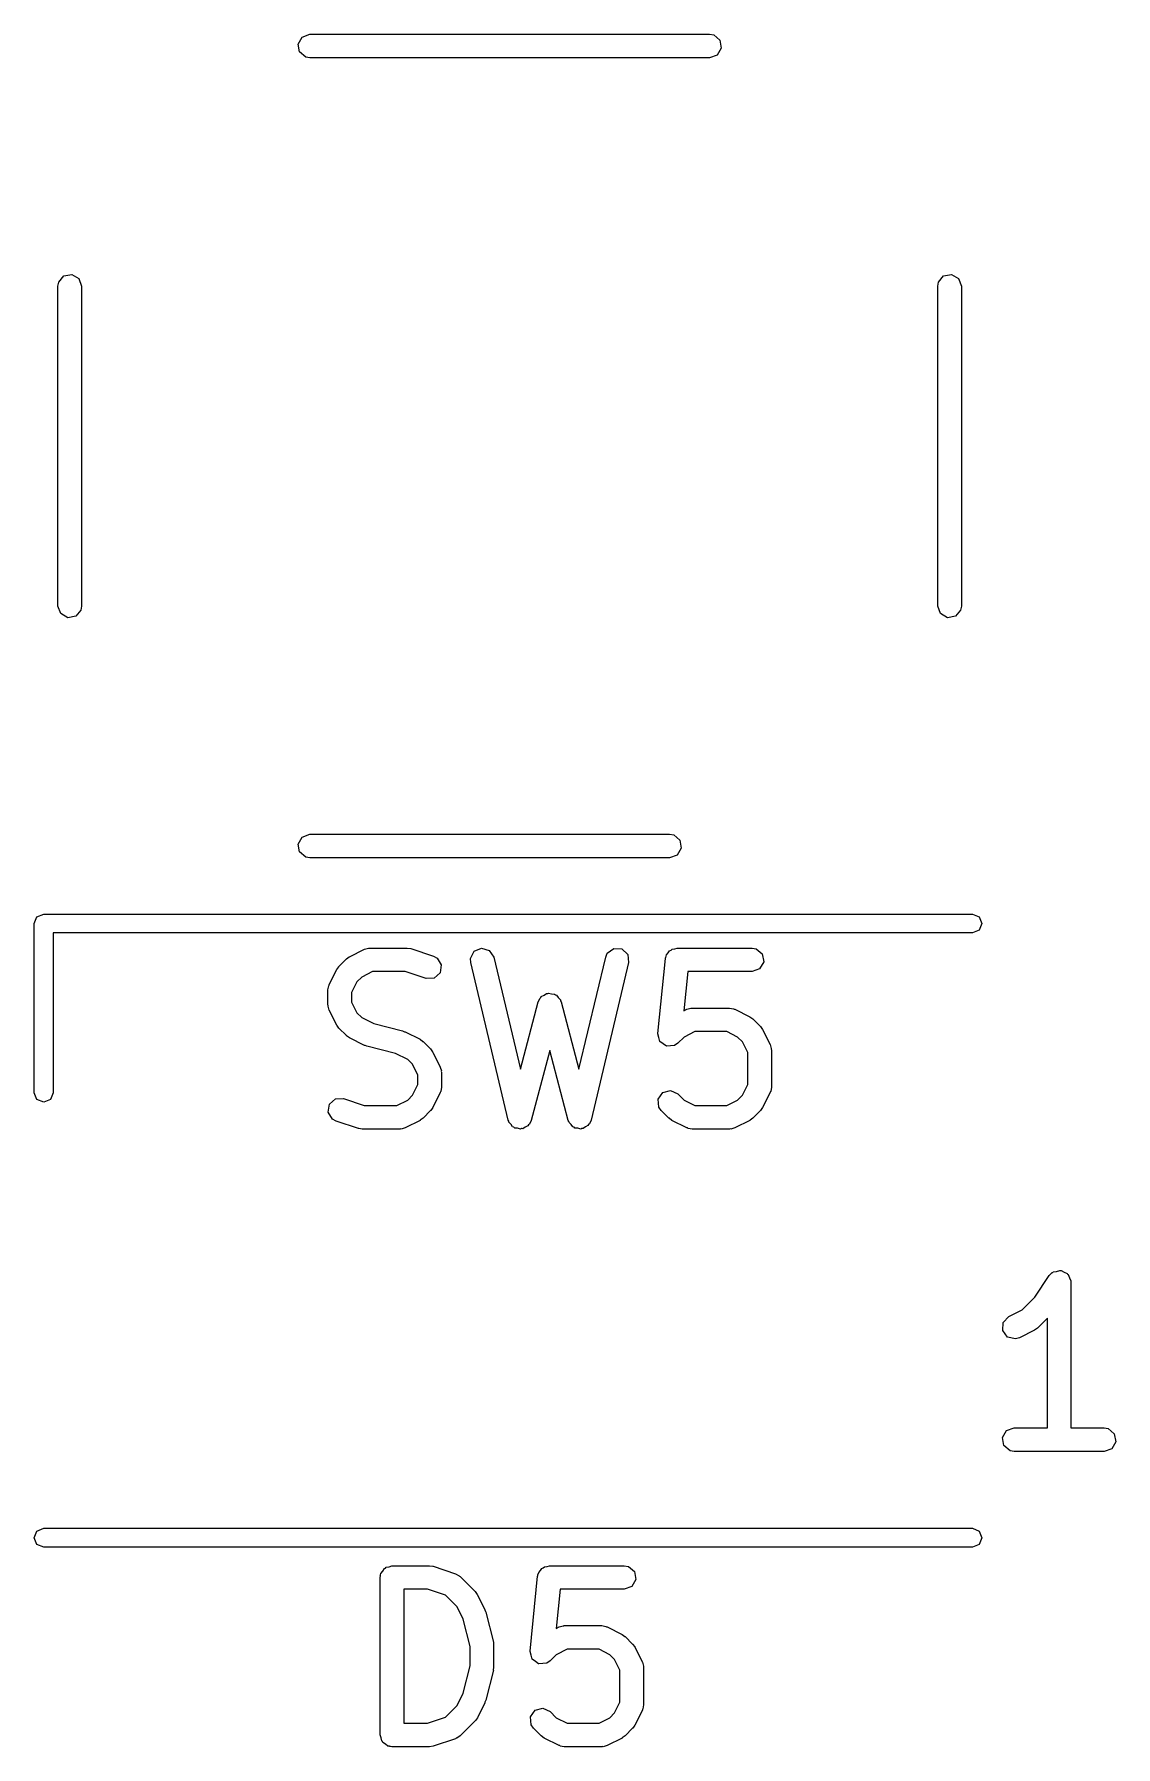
# Model space of a CAD drawing. Extents: x 1.69 to 7.16, y -5.84 to -4.17.
# Drawn here: x 6.8106 to 7.0811, y -5.8377 to -5.4096 of the extents above; entities that cross this region are included whole.
import ezdxf

# ---------------------------------------------------------------- set-up
doc = ezdxf.new("R2010")
doc.units = 0
doc.header["$MEASUREMENT"] = 0
doc.layers.add('BLACK', color=7, linetype='CONTINUOUS')

msp = doc.modelspace()

# ---------------------------------------------------------------- linework, layer by layer
at = {"layer": 'BLACK', "linetype": 'CONTINUOUS'}
for p, q in [((6.87662, -5.41201), (6.87763, -5.41026)), ((6.87763, -5.41026), (6.87953, -5.40957)), ((6.87953, -5.40957), (6.97953, -5.40957)), ((6.97953, -5.40957), (6.98054, -5.40975)), ((6.98054, -5.40975), (6.98208, -5.41104)), ((6.98208, -5.41104), (6.98244, -5.41303)), ((6.87697, -5.414), (6.87662, -5.41201)), ((6.87852, -5.41529), (6.87697, -5.414)), ((6.87953, -5.41547), (6.87852, -5.41529)), ((6.97953, -5.41547), (6.87953, -5.41547)), ((6.98143, -5.41478), (6.97953, -5.41547)), ((6.98244, -5.41303), (6.98143, -5.41478)), ((6.81675, -5.47151), (6.81805, -5.46996)), ((6.81805, -5.46996), (6.82004, -5.46961)), ((6.82004, -5.46961), (6.82179, -5.47062)), ((6.82179, -5.47062), (6.82248, -5.47252)), ((7.03675, -5.47151), (7.03805, -5.46996)), ((7.03805, -5.46996), (7.04004, -5.46961)), ((7.04004, -5.46961), (7.04179, -5.47062)), ((7.04179, -5.47062), (7.04248, -5.47252)), ((6.81657, -5.47252), (6.81675, -5.47151)), ((6.81657, -5.55252), (6.81657, -5.47252)), ((6.82248, -5.47252), (6.82248, -5.55252)), ((7.03657, -5.47252), (7.03675, -5.47151)), ((7.03657, -5.55252), (7.03657, -5.47252)), ((7.04248, -5.47252), (7.04248, -5.55252)), ((6.81727, -5.55442), (6.81657, -5.55252)), ((6.82248, -5.55252), (6.8223, -5.55353)), ((7.03727, -5.55442), (7.03657, -5.55252)), ((7.04248, -5.55252), (7.0423, -5.55353)), ((6.81901, -5.55543), (6.81727, -5.55442)), ((6.821, -5.55508), (6.81901, -5.55543)), ((6.8223, -5.55353), (6.821, -5.55508)), ((7.03901, -5.55543), (7.03727, -5.55442)), ((7.041, -5.55508), (7.03901, -5.55543)), ((7.0423, -5.55353), (7.041, -5.55508)), ((6.87662, -5.61201), (6.87763, -5.61026)), ((6.87697, -5.614), (6.87662, -5.61201)), ((6.87763, -5.61026), (6.87953, -5.60957)), ((6.87953, -5.60957), (6.96953, -5.60957)), ((6.96953, -5.60957), (6.97054, -5.60975)), ((6.97054, -5.60975), (6.97208, -5.61104)), ((6.97208, -5.61104), (6.97244, -5.61303)), ((6.87852, -5.61529), (6.87697, -5.614)), ((6.87953, -5.61547), (6.87852, -5.61529)), ((6.96953, -5.61547), (6.87953, -5.61547)), ((6.97143, -5.61478), (6.96953, -5.61547)), ((6.97244, -5.61303), (6.97143, -5.61478)), ((6.81132, -5.63022), (6.81299, -5.62953)), ((6.81299, -5.62953), (7.04528, -5.62953)), ((7.04528, -5.62953), (7.04695, -5.63022)), ((6.81063, -5.63189), (6.81132, -5.63022)), ((6.81063, -5.67421), (6.81063, -5.63189)), ((7.04695, -5.63356), (7.04528, -5.63425)), ((7.04695, -5.63022), (7.04764, -5.63189)), ((7.04764, -5.63189), (7.04695, -5.63356)), ((7.04528, -5.63425), (6.81535, -5.63425)), ((6.81535, -5.63425), (6.81535, -5.67421)), ((6.88946, -5.64019), (6.89321, -5.63832)), ((6.89321, -5.63832), (6.8942, -5.63803)), ((6.8942, -5.63803), (6.89437, -5.63807)), ((6.89437, -5.63807), (6.89453, -5.63801)), ((6.89453, -5.63801), (6.90391, -5.63801)), ((6.90391, -5.63801), (6.90478, -5.63816)), ((6.90478, -5.63816), (6.90484, -5.63816)), ((6.90484, -5.63816), (6.91047, -5.64003)), ((6.92063, -5.63881), (6.92248, -5.63801)), ((6.92248, -5.63801), (6.92442, -5.63859)), ((6.95394, -5.63933), (6.95556, -5.63813)), ((6.95556, -5.63813), (6.95757, -5.63825)), ((6.95757, -5.63825), (6.95904, -5.63964)), ((6.96989, -5.63856), (6.97018, -5.63827)), ((6.97018, -5.63827), (6.97081, -5.63822)), ((6.97081, -5.63822), (6.9714, -5.63801)), ((6.9714, -5.63801), (6.99015, -5.63801)), ((6.99015, -5.63801), (6.99116, -5.63819)), ((6.99116, -5.63819), (6.9927, -5.63948)), ((6.88679, -5.64268), (6.88682, -5.64262)), ((6.88682, -5.64262), (6.8887, -5.64075)), ((6.8887, -5.64075), (6.88942, -5.64024)), ((6.88942, -5.64024), (6.88946, -5.64019)), ((6.91047, -5.64003), (6.91137, -5.64052)), ((6.91137, -5.64052), (6.91242, -5.64224)), ((6.91242, -5.64224), (6.91213, -5.64424)), ((6.91972, -5.64062), (6.92063, -5.63881)), ((6.91978, -5.64164), (6.91972, -5.64062)), ((6.92916, -5.68101), (6.91978, -5.64164)), ((6.92442, -5.63859), (6.92553, -5.64028)), ((6.92553, -5.64028), (6.93219, -5.66826)), ((6.94686, -5.66826), (6.95353, -5.64028)), ((6.95927, -5.64164), (6.9499, -5.68101)), ((6.95353, -5.64028), (6.95394, -5.63933)), ((6.95904, -5.63964), (6.95927, -5.64164)), ((6.96659, -5.65941), (6.96846, -5.64067)), ((6.96846, -5.64067), (6.9685, -5.64052)), ((6.96849, -5.64045), (6.96855, -5.64034)), ((6.9685, -5.64052), (6.96849, -5.64045)), ((6.96855, -5.64034), (6.96874, -5.63968)), ((6.96874, -5.63968), (6.96919, -5.63924)), ((6.96919, -5.63924), (6.9695, -5.6387)), ((6.9695, -5.6387), (6.96989, -5.63856)), ((6.99305, -5.64147), (6.99204, -5.64322)), ((6.9927, -5.63948), (6.99305, -5.64147)), ((6.88439, -5.64714), (6.88627, -5.64339)), ((6.88627, -5.64339), (6.88679, -5.64268)), ((6.89134, -5.64646), (6.88999, -5.64916)), ((6.89253, -5.64526), (6.89134, -5.64646)), ((6.89523, -5.64391), (6.89253, -5.64526)), ((6.90343, -5.64391), (6.89523, -5.64391)), ((6.9086, -5.64564), (6.90343, -5.64391)), ((6.91062, -5.64558), (6.9086, -5.64564)), ((6.91213, -5.64424), (6.91062, -5.64558)), ((6.97407, -5.64391), (6.97309, -5.65368)), ((6.99015, -5.64391), (6.97407, -5.64391)), ((6.99204, -5.64322), (6.99015, -5.64391)), ((6.88408, -5.64846), (6.88426, -5.64745)), ((6.88408, -5.65221), (6.88408, -5.64846)), ((6.88426, -5.64745), (6.88437, -5.64731)), ((6.88437, -5.64731), (6.88439, -5.64714)), ((6.88999, -5.64916), (6.88999, -5.65151)), ((6.93667, -5.65145), (6.93711, -5.65052)), ((6.93711, -5.65052), (6.93733, -5.65036)), ((6.93733, -5.65036), (6.93744, -5.65012)), ((6.93744, -5.65012), (6.93813, -5.6498)), ((6.93813, -5.6498), (6.93876, -5.64936)), ((6.93876, -5.64936), (6.93903, -5.64938)), ((6.93903, -5.64938), (6.93927, -5.64927)), ((6.93927, -5.64927), (6.94001, -5.64947)), ((6.94001, -5.64947), (6.94077, -5.64953)), ((6.94077, -5.64953), (6.94096, -5.64972)), ((6.94096, -5.64972), (6.94122, -5.64979)), ((6.94122, -5.64979), (6.94166, -5.65042)), ((6.94166, -5.65042), (6.9422, -5.65096)), ((6.9422, -5.65096), (6.94223, -5.65123)), ((6.88414, -5.65237), (6.88408, -5.65221)), ((6.8841, -5.65255), (6.88414, -5.65237)), ((6.88439, -5.65353), (6.8841, -5.65255)), ((6.88627, -5.65728), (6.88439, -5.65353)), ((6.88999, -5.65151), (6.89134, -5.65421)), ((6.89134, -5.65421), (6.89253, -5.65541)), ((6.89253, -5.65541), (6.89556, -5.65692)), ((6.93219, -5.66826), (6.93667, -5.65145)), ((6.94223, -5.65123), (6.94238, -5.65145)), ((6.94238, -5.65145), (6.94686, -5.66826)), ((6.97309, -5.65368), (6.97383, -5.65332)), ((6.97383, -5.65332), (6.97481, -5.65302)), ((6.97481, -5.65302), (6.97498, -5.65307)), ((6.97498, -5.65307), (6.97515, -5.65301)), ((6.97515, -5.65301), (6.98452, -5.65301)), ((6.98452, -5.65301), (6.98553, -5.65318)), ((6.98553, -5.65318), (6.98567, -5.6533)), ((6.98567, -5.6533), (6.98584, -5.65332)), ((6.98584, -5.65332), (6.98959, -5.65519)), ((6.98959, -5.65519), (6.9903, -5.65572)), ((6.88631, -5.65732), (6.88627, -5.65728)), ((6.88682, -5.65805), (6.88631, -5.65732)), ((6.8887, -5.65992), (6.88682, -5.65805)), ((6.89556, -5.65692), (6.90275, -5.65872)), ((6.90275, -5.65872), (6.90321, -5.65893)), ((6.90321, -5.65893), (6.90335, -5.65894)), ((6.90335, -5.65894), (6.9071, -5.66082)), ((6.96658, -5.65945), (6.96659, -5.65943)), ((6.96684, -5.66041), (6.96658, -5.65945)), ((6.96659, -5.65943), (6.96659, -5.65941)), ((6.97585, -5.65891), (6.97315, -5.66026)), ((6.98382, -5.65891), (6.97585, -5.65891)), ((6.98652, -5.66026), (6.98382, -5.65891)), ((6.9903, -5.65572), (6.99036, -5.65574)), ((6.99036, -5.65574), (6.99223, -5.65762)), ((6.99223, -5.65762), (6.99274, -5.65834)), ((6.99274, -5.65834), (6.99279, -5.65839)), ((6.99279, -5.65839), (6.99466, -5.66214)), ((6.88875, -5.65995), (6.8887, -5.65992)), ((6.88946, -5.66047), (6.88875, -5.65995)), ((6.89321, -5.66235), (6.88946, -5.66047)), ((6.89335, -5.66236), (6.89321, -5.66235)), ((6.89382, -5.66257), (6.89335, -5.66236)), ((6.901, -5.66437), (6.89382, -5.66257)), ((6.9071, -5.66082), (6.90781, -5.66134)), ((6.90781, -5.66134), (6.90787, -5.66137)), ((6.90787, -5.66137), (6.90974, -5.66324)), ((6.90974, -5.66324), (6.91025, -5.66397)), ((6.91025, -5.66397), (6.9103, -5.66401)), ((6.9103, -5.66401), (6.91217, -5.66776)), ((6.93953, -5.66367), (6.93488, -5.68109)), ((6.94417, -5.68109), (6.93953, -5.66367)), ((6.96708, -5.66137), (6.96684, -5.66041)), ((6.9671, -5.66138), (6.96708, -5.66137)), ((6.96711, -5.6614), (6.9671, -5.66138)), ((6.96792, -5.66197), (6.96711, -5.6614)), ((6.96872, -5.66255), (6.96792, -5.66197)), ((6.96874, -5.66255), (6.96872, -5.66255)), ((6.96876, -5.66256), (6.96874, -5.66255)), ((6.96975, -5.66247), (6.96876, -5.66256)), ((6.97074, -5.6624), (6.96975, -5.66247)), ((6.97075, -5.66239), (6.97074, -5.6624)), ((6.97077, -5.66238), (6.97075, -5.66239)), ((6.97161, -5.6618), (6.97077, -5.66238)), ((6.97315, -5.66026), (6.97161, -5.6618)), ((6.98772, -5.66146), (6.98652, -5.66026)), ((6.98907, -5.66415), (6.98772, -5.66146)), ((6.99466, -5.66214), (6.99495, -5.66312)), ((6.99495, -5.66312), (6.99491, -5.66329)), ((6.99491, -5.66329), (6.99497, -5.66346)), ((6.99497, -5.66346), (6.99497, -5.67283)), ((6.90403, -5.66588), (6.901, -5.66437)), ((6.90523, -5.66708), (6.90403, -5.66588)), ((6.90658, -5.66978), (6.90523, -5.66708)), ((6.91217, -5.66776), (6.91246, -5.66874)), ((6.98907, -5.67213), (6.98907, -5.66415)), ((6.90523, -5.67483), (6.90658, -5.67213)), ((6.90658, -5.67213), (6.90658, -5.66978)), ((6.91246, -5.66874), (6.91242, -5.66892)), ((6.91242, -5.66892), (6.91248, -5.66908)), ((6.91248, -5.66908), (6.91248, -5.67283)), ((6.98772, -5.67483), (6.98907, -5.67213)), ((6.81132, -5.67588), (6.81063, -5.67421)), ((6.81299, -5.67657), (6.81132, -5.67588)), ((6.81466, -5.67588), (6.81299, -5.67657)), ((6.81535, -5.67421), (6.81466, -5.67588)), ((6.88444, -5.67705), (6.88595, -5.67571)), ((6.88595, -5.67571), (6.88797, -5.67565)), ((6.88797, -5.67565), (6.89314, -5.67738)), ((6.90134, -5.67738), (6.90403, -5.67603)), ((6.90403, -5.67603), (6.90523, -5.67483)), ((6.91217, -5.67415), (6.9103, -5.6779)), ((6.91219, -5.67398), (6.91217, -5.67415)), ((6.91231, -5.67384), (6.91219, -5.67398)), ((6.91248, -5.67283), (6.91231, -5.67384)), ((6.96667, -5.67582), (6.96783, -5.67416)), ((6.96685, -5.67783), (6.96667, -5.67582)), ((6.96783, -5.67416), (6.96978, -5.67364)), ((6.96978, -5.67364), (6.97161, -5.67449)), ((6.97161, -5.67449), (6.97315, -5.67603)), ((6.97315, -5.67603), (6.97585, -5.67738)), ((6.98382, -5.67738), (6.98652, -5.67603)), ((6.98652, -5.67603), (6.98772, -5.67483)), ((6.99466, -5.67415), (6.99279, -5.6779)), ((6.99468, -5.67398), (6.99466, -5.67415)), ((6.9948, -5.67384), (6.99468, -5.67398)), ((6.99497, -5.67283), (6.9948, -5.67384)), ((6.88414, -5.67905), (6.88444, -5.67705)), ((6.8852, -5.68077), (6.88414, -5.67905)), ((6.8861, -5.68126), (6.8852, -5.68077)), ((6.89314, -5.67738), (6.90134, -5.67738)), ((6.9071, -5.6811), (6.90335, -5.68297)), ((6.90715, -5.68105), (6.9071, -5.6811)), ((6.90787, -5.68054), (6.90715, -5.68105)), ((6.90974, -5.67867), (6.90787, -5.68054)), ((6.90977, -5.67861), (6.90974, -5.67867)), ((6.9103, -5.6779), (6.90977, -5.67861)), ((6.92933, -5.68127), (6.92916, -5.68101)), ((6.93488, -5.68109), (6.93445, -5.68202)), ((6.94435, -5.68134), (6.94417, -5.68109)), ((6.9499, -5.68101), (6.94949, -5.68196)), ((6.96744, -5.67867), (6.96685, -5.67783)), ((6.96931, -5.68054), (6.96744, -5.67867)), ((6.96937, -5.68057), (6.96931, -5.68054)), ((6.97008, -5.6811), (6.96937, -5.68057)), ((6.97383, -5.68297), (6.97008, -5.6811)), ((6.97585, -5.67738), (6.98382, -5.67738)), ((6.98959, -5.6811), (6.98584, -5.68297)), ((6.98964, -5.68105), (6.98959, -5.6811)), ((6.99036, -5.68054), (6.98964, -5.68105)), ((6.99223, -5.67867), (6.99036, -5.68054)), ((6.99226, -5.67861), (6.99223, -5.67867)), ((6.99279, -5.6779), (6.99226, -5.67861)), ((6.89172, -5.68313), (6.8861, -5.68126)), ((6.89179, -5.68313), (6.89172, -5.68313)), ((6.89266, -5.68328), (6.89179, -5.68313)), ((6.90203, -5.68328), (6.89266, -5.68328)), ((6.9022, -5.68322), (6.90203, -5.68328)), ((6.90237, -5.68326), (6.9022, -5.68322)), ((6.90335, -5.68297), (6.90237, -5.68326)), ((6.92935, -5.68158), (6.92933, -5.68127)), ((6.92987, -5.68209), (6.92935, -5.68158)), ((6.93027, -5.6827), (6.92987, -5.68209)), ((6.93056, -5.68279), (6.93027, -5.6827)), ((6.93078, -5.68301), (6.93056, -5.68279)), ((6.93151, -5.68307), (6.93078, -5.68301)), ((6.9322, -5.68328), (6.93151, -5.68307)), ((6.93249, -5.68315), (6.9322, -5.68328)), ((6.9328, -5.68318), (6.93249, -5.68315)), ((6.93339, -5.68276), (6.9328, -5.68318)), ((6.93406, -5.68248), (6.93339, -5.68276)), ((6.9342, -5.6822), (6.93406, -5.68248)), ((6.93445, -5.68202), (6.9342, -5.6822)), ((6.94439, -5.68165), (6.94435, -5.68134)), ((6.94491, -5.68215), (6.94439, -5.68165)), ((6.94533, -5.68275), (6.94491, -5.68215)), ((6.94563, -5.68283), (6.94533, -5.68275)), ((6.94585, -5.68304), (6.94563, -5.68283)), ((6.94658, -5.68308), (6.94585, -5.68304)), ((6.94728, -5.68327), (6.94658, -5.68308)), ((6.94756, -5.68314), (6.94728, -5.68327)), ((6.94787, -5.68316), (6.94756, -5.68314)), ((6.94845, -5.68273), (6.94787, -5.68316)), ((6.94911, -5.68242), (6.94845, -5.68273)), ((6.94924, -5.68214), (6.94911, -5.68242)), ((6.94949, -5.68196), (6.94924, -5.68214)), ((6.974, -5.68299), (6.97383, -5.68297)), ((6.97414, -5.6831), (6.974, -5.68299)), ((6.97515, -5.68328), (6.97414, -5.6831)), ((6.98452, -5.68328), (6.97515, -5.68328)), ((6.98469, -5.68322), (6.98452, -5.68328)), ((6.98486, -5.68326), (6.98469, -5.68322)), ((6.98584, -5.68297), (6.98486, -5.68326)), ((7.06447, -5.71991), (7.06518, -5.71917)), ((7.06518, -5.71917), (7.06534, -5.71912)), ((7.06534, -5.71912), (7.06545, -5.71899)), ((7.06545, -5.71899), (7.0663, -5.71884)), ((7.0663, -5.71884), (7.06712, -5.7186)), ((7.06712, -5.7186), (7.06727, -5.71867)), ((7.06727, -5.71867), (7.06744, -5.71864)), ((7.06744, -5.71864), (7.06818, -5.71907)), ((7.06818, -5.71907), (7.06897, -5.71942)), ((7.06897, -5.71942), (7.06904, -5.71957)), ((7.06904, -5.71957), (7.06919, -5.71965)), ((7.06919, -5.71965), (7.06948, -5.72046)), ((7.06088, -5.72529), (7.06447, -5.71991)), ((7.06948, -5.72046), (7.06986, -5.72123)), ((7.06986, -5.72123), (7.06982, -5.72139)), ((7.06982, -5.72139), (7.06988, -5.72155)), ((7.06988, -5.72155), (7.06988, -5.75797)), ((7.05768, -5.7285), (7.06088, -5.72529)), ((7.05285, -5.73364), (7.05297, -5.73162)), ((7.05297, -5.73162), (7.05436, -5.73016)), ((7.05436, -5.73016), (7.05768, -5.7285)), ((7.06398, -5.73055), (7.06152, -5.73301)), ((7.06398, -5.75797), (7.06398, -5.73055)), ((7.05405, -5.73526), (7.05285, -5.73364)), ((7.05602, -5.73573), (7.05405, -5.73526)), ((7.057, -5.73544), (7.05602, -5.73573)), ((7.06075, -5.73357), (7.057, -5.73544)), ((7.06079, -5.73352), (7.06075, -5.73357)), ((7.06152, -5.73301), (7.06079, -5.73352)), ((7.05378, -5.75866), (7.05568, -5.75797)), ((7.05568, -5.75797), (7.06398, -5.75797)), ((7.06988, -5.75797), (7.07818, -5.75797)), ((7.07818, -5.75797), (7.07919, -5.75815)), ((7.07919, -5.75815), (7.08073, -5.75944)), ((7.05277, -5.76041), (7.05378, -5.75866)), ((7.05312, -5.7624), (7.05277, -5.76041)), ((7.05467, -5.7637), (7.05312, -5.7624)), ((7.08109, -5.76143), (7.08008, -5.76318)), ((7.08073, -5.75944), (7.08109, -5.76143)), ((7.05568, -5.76387), (7.05467, -5.7637)), ((7.07818, -5.76387), (7.05568, -5.76387)), ((7.08008, -5.76318), (7.07818, -5.76387)), ((6.81063, -5.78543), (6.81132, -5.78376)), ((6.81132, -5.78376), (6.81299, -5.78307)), ((6.81299, -5.78307), (7.04528, -5.78307)), ((7.04528, -5.78307), (7.04695, -5.78376)), ((7.04695, -5.78376), (7.04764, -5.78543)), ((6.81132, -5.7871), (6.81063, -5.78543)), ((6.81299, -5.7878), (6.81132, -5.7871)), ((7.04528, -5.7878), (6.81299, -5.7878)), ((7.04695, -5.7871), (7.04528, -5.7878)), ((7.04764, -5.78543), (7.04695, -5.7871)), ((6.89935, -5.79268), (6.90007, -5.79242)), ((6.90007, -5.79242), (6.90945, -5.79242)), ((6.90945, -5.79242), (6.91032, -5.79257)), ((6.93886, -5.79263), (6.93945, -5.79242)), ((6.93945, -5.79242), (6.95819, -5.79242)), ((6.95819, -5.79242), (6.9592, -5.79259)), ((6.89712, -5.79537), (6.89719, -5.79499)), ((6.89712, -5.83474), (6.89712, -5.79537)), ((6.89717, -5.79486), (6.89723, -5.79474)), ((6.89719, -5.79499), (6.89717, -5.79486)), ((6.89723, -5.79474), (6.8973, -5.79436)), ((6.8973, -5.79436), (6.89779, -5.79377)), ((6.89779, -5.79377), (6.89818, -5.79311)), ((6.89818, -5.79311), (6.89843, -5.79302)), ((6.89843, -5.79302), (6.8986, -5.79281)), ((6.8986, -5.79281), (6.89935, -5.79268)), ((6.91032, -5.79257), (6.91038, -5.79257)), ((6.91038, -5.79257), (6.91601, -5.79444)), ((6.91601, -5.79444), (6.91691, -5.79493)), ((6.91691, -5.79493), (6.917, -5.79508)), ((6.917, -5.79508), (6.91716, -5.79516)), ((6.91716, -5.79516), (6.92091, -5.79891)), ((6.93463, -5.81382), (6.93651, -5.79508)), ((6.93651, -5.79508), (6.93655, -5.79493)), ((6.93654, -5.79486), (6.9366, -5.79475)), ((6.93655, -5.79493), (6.93654, -5.79486)), ((6.9366, -5.79475), (6.93678, -5.79409)), ((6.93678, -5.79409), (6.93723, -5.79365)), ((6.93723, -5.79365), (6.93755, -5.79311)), ((6.93755, -5.79311), (6.93793, -5.79297)), ((6.93793, -5.79297), (6.93823, -5.79268)), ((6.93823, -5.79268), (6.93886, -5.79263)), ((6.9592, -5.79259), (6.96075, -5.79389)), ((6.9611, -5.79588), (6.96009, -5.79763)), ((6.96075, -5.79389), (6.9611, -5.79588)), ((6.90303, -5.79832), (6.90303, -5.83179)), ((6.90897, -5.79832), (6.90303, -5.79832)), ((6.91348, -5.79982), (6.90897, -5.79832)), ((6.9164, -5.80274), (6.91348, -5.79982)), ((6.92091, -5.79891), (6.92142, -5.79963)), ((6.92142, -5.79963), (6.92146, -5.79967)), ((6.92146, -5.79967), (6.92334, -5.80342)), ((6.94212, -5.79832), (6.94114, -5.80809)), ((6.95819, -5.79832), (6.94212, -5.79832)), ((6.96009, -5.79763), (6.95819, -5.79832)), ((6.91791, -5.80577), (6.9164, -5.80274)), ((6.92334, -5.80342), (6.92348, -5.80391)), ((6.92348, -5.80391), (6.92356, -5.80403)), ((6.92356, -5.80403), (6.92544, -5.81153)), ((6.91962, -5.81261), (6.91791, -5.80577)), ((6.94114, -5.80809), (6.94187, -5.80773)), ((6.94187, -5.80773), (6.94286, -5.80743)), ((6.94286, -5.80743), (6.94303, -5.80748)), ((6.94303, -5.80748), (6.94319, -5.80741)), ((6.94319, -5.80741), (6.95257, -5.80741)), ((6.95257, -5.80741), (6.95358, -5.80759)), ((6.95358, -5.80759), (6.95371, -5.80771)), ((6.95371, -5.80771), (6.95389, -5.80773)), ((6.95389, -5.80773), (6.95764, -5.8096)), ((6.91962, -5.8175), (6.91962, -5.81261)), ((6.92544, -5.81153), (6.92548, -5.81211)), ((6.92548, -5.81211), (6.92552, -5.81224)), ((6.92552, -5.81224), (6.92552, -5.81787)), ((6.93464, -5.81384), (6.93463, -5.81382)), ((6.93463, -5.81386), (6.93464, -5.81384)), ((6.93489, -5.81482), (6.93463, -5.81386)), ((6.94389, -5.81332), (6.94119, -5.81467)), ((6.95187, -5.81332), (6.94389, -5.81332)), ((6.95457, -5.81467), (6.95187, -5.81332)), ((6.95764, -5.8096), (6.95835, -5.81013)), ((6.95835, -5.81013), (6.95841, -5.81015)), ((6.95841, -5.81015), (6.96028, -5.81203)), ((6.96028, -5.81203), (6.96079, -5.81275)), ((6.96079, -5.81275), (6.96083, -5.8128)), ((6.96083, -5.8128), (6.96271, -5.81655)), ((6.91791, -5.82433), (6.91962, -5.8175)), ((6.92552, -5.81787), (6.92542, -5.81845)), ((6.93513, -5.81578), (6.93489, -5.81482)), ((6.93515, -5.81579), (6.93513, -5.81578)), ((6.93515, -5.81581), (6.93515, -5.81579)), ((6.93596, -5.81638), (6.93515, -5.81581)), ((6.93677, -5.81696), (6.93596, -5.81638)), ((6.93679, -5.81696), (6.93677, -5.81696)), ((6.93681, -5.81697), (6.93679, -5.81696)), ((6.93779, -5.81688), (6.93681, -5.81697)), ((6.93878, -5.81681), (6.93779, -5.81688)), ((6.9388, -5.81679), (6.93878, -5.81681)), ((6.93882, -5.81679), (6.9388, -5.81679)), ((6.93966, -5.8162), (6.93882, -5.81679)), ((6.94119, -5.81467), (6.93966, -5.8162)), ((6.95577, -5.81587), (6.95457, -5.81467)), ((6.95711, -5.81856), (6.95577, -5.81587)), ((6.96271, -5.81655), (6.963, -5.81753)), ((6.963, -5.81753), (6.96296, -5.8177)), ((6.96296, -5.8177), (6.96302, -5.81787)), ((6.96302, -5.81787), (6.96302, -5.82724)), ((6.92544, -5.81858), (6.92356, -5.82608)), ((6.92542, -5.81845), (6.92544, -5.81858)), ((6.95711, -5.82654), (6.95711, -5.81856)), ((6.9164, -5.82737), (6.91791, -5.82433)), ((6.92334, -5.82669), (6.92146, -5.83044)), ((6.92335, -5.82655), (6.92334, -5.82669)), ((6.92356, -5.82608), (6.92335, -5.82655)), ((6.95577, -5.82924), (6.95711, -5.82654)), ((6.90897, -5.83179), (6.91348, -5.83028)), ((6.91348, -5.83028), (6.9164, -5.82737)), ((6.92146, -5.83044), (6.92094, -5.83114)), ((6.93472, -5.83023), (6.93588, -5.82857)), ((6.93489, -5.83224), (6.93472, -5.83023)), ((6.93588, -5.82857), (6.93783, -5.82805)), ((6.93783, -5.82805), (6.93966, -5.8289)), ((6.93966, -5.8289), (6.94119, -5.83044)), ((6.94119, -5.83044), (6.94389, -5.83179)), ((6.95187, -5.83179), (6.95457, -5.83044)), ((6.95457, -5.83044), (6.95577, -5.82924)), ((6.96271, -5.82856), (6.96083, -5.83231)), ((6.96273, -5.82839), (6.96271, -5.82856)), ((6.96284, -5.82825), (6.96273, -5.82839)), ((6.96302, -5.82724), (6.96284, -5.82825)), ((6.89738, -5.83546), (6.89712, -5.83474)), ((6.90303, -5.83179), (6.90897, -5.83179)), ((6.91716, -5.83495), (6.91632, -5.83554)), ((6.92091, -5.8312), (6.91716, -5.83495)), ((6.92094, -5.83114), (6.92091, -5.8312)), ((6.93548, -5.83308), (6.93489, -5.83224)), ((6.93736, -5.83495), (6.93548, -5.83308)), ((6.93742, -5.83498), (6.93736, -5.83495)), ((6.93812, -5.83551), (6.93742, -5.83498)), ((6.94389, -5.83179), (6.95187, -5.83179)), ((6.95841, -5.83495), (6.95768, -5.83546)), ((6.96028, -5.83308), (6.95841, -5.83495)), ((6.96031, -5.83302), (6.96028, -5.83308)), ((6.96083, -5.83231), (6.96031, -5.83302)), ((6.89752, -5.83622), (6.89738, -5.83546)), ((6.89772, -5.83639), (6.89752, -5.83622)), ((6.89781, -5.83664), (6.89772, -5.83639)), ((6.89848, -5.83702), (6.89781, -5.83664)), ((6.89907, -5.83751), (6.89848, -5.83702)), ((6.89945, -5.83758), (6.89907, -5.83751)), ((6.89956, -5.83765), (6.89945, -5.83758)), ((6.89969, -5.83762), (6.89956, -5.83765)), ((6.90007, -5.83769), (6.89969, -5.83762)), ((6.90945, -5.83769), (6.90007, -5.83769)), ((6.90951, -5.83767), (6.90945, -5.83769)), ((6.91038, -5.83754), (6.90951, -5.83767)), ((6.91601, -5.83567), (6.91038, -5.83754)), ((6.91615, -5.83556), (6.91601, -5.83567)), ((6.91632, -5.83554), (6.91615, -5.83556)), ((6.94187, -5.83738), (6.93812, -5.83551)), ((6.94205, -5.8374), (6.94187, -5.83738)), ((6.94218, -5.83751), (6.94205, -5.8374)), ((6.94319, -5.83769), (6.94218, -5.83751)), ((6.95257, -5.83769), (6.94319, -5.83769)), ((6.95273, -5.83763), (6.95257, -5.83769)), ((6.95291, -5.83767), (6.95273, -5.83763)), ((6.95389, -5.83738), (6.95291, -5.83767)), ((6.95764, -5.83551), (6.95389, -5.83738)), ((6.95768, -5.83546), (6.95764, -5.83551))]:
    msp.add_line(p, q, dxfattribs=at)

doc.saveas('drawing.dxf')
